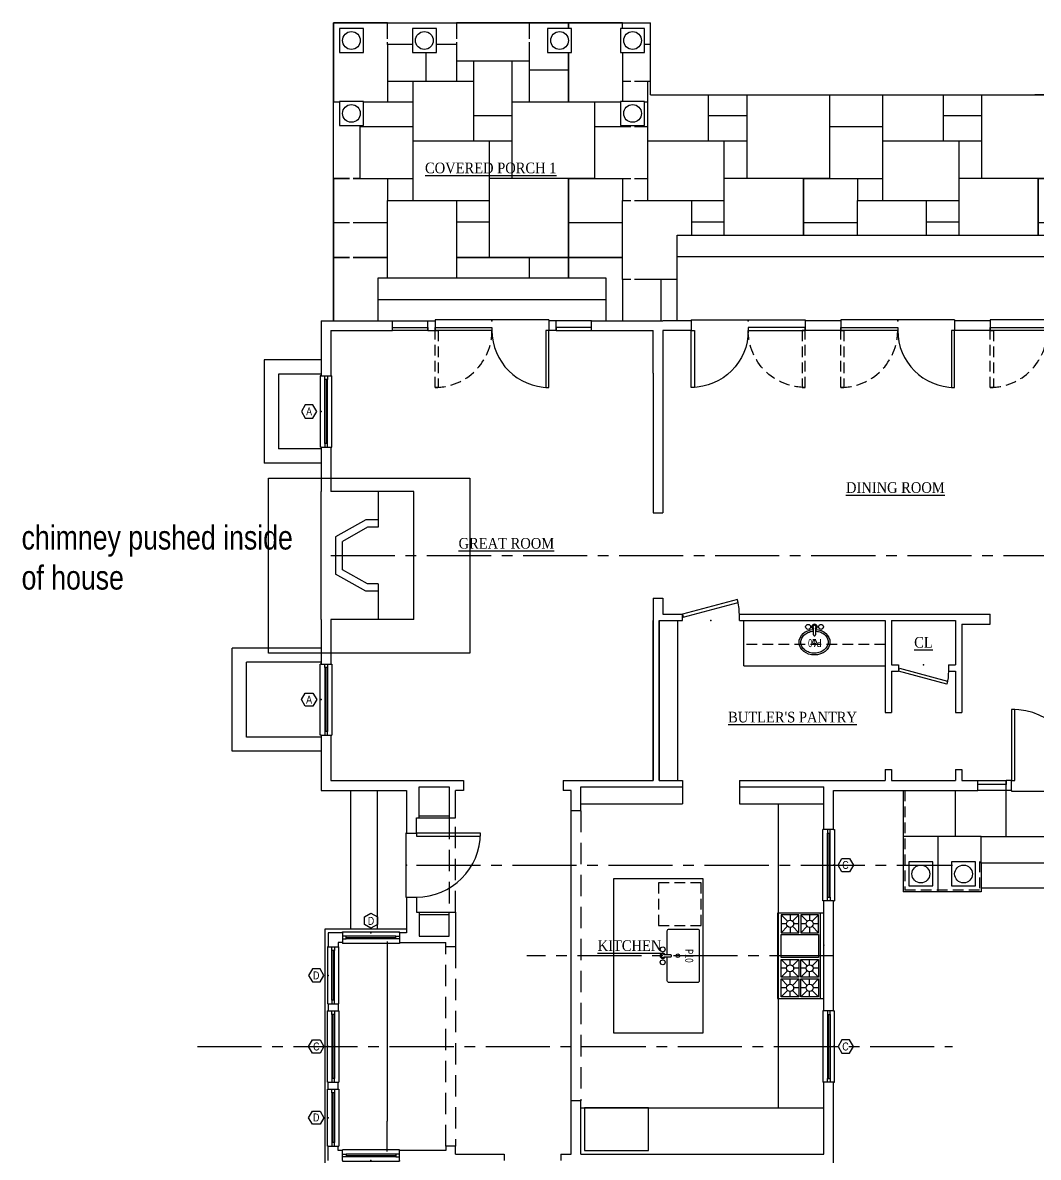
# Model space of a CAD drawing. Header units: inches. Extents: x 1902 to 78711, y -439399 to 11089.
# Drawn here: x 75817 to 76388, y 835 to 1473 of the extents above; entities that cross this region are included whole.
import ezdxf
from ezdxf.enums import TextEntityAlignment as Align

# ---------------------------------------------------------------- set-up
doc = ezdxf.new("R2010")
doc.units = ezdxf.units.IN
doc.header["$LTSCALE"] = 48
doc.header["$MEASUREMENT"] = 0
for name, pattern in [('CENTER2', [1.125, 0.75, -0.125, 0.125, -0.125]), ('HIDDEN', [0.375, 0.25, -0.125]), ('HIDDEN2', [0.1875, 0.125, -0.0625])]:
    doc.linetypes.add(name, pattern=pattern)
doc.layers.add('0_NONPRINT', color=8, linetype='CONTINUOUS', plot=False)
for name, color, linetype in [('1WHITE', 7, 'CONTINUOUS'), ('2MAGENTA', 6, 'CONTINUOUS'), ('3BLUE', 5, 'CONTINUOUS'), ('4CYAN', 4, 'CONTINUOUS'), ('5GREEN', 3, 'CONTINUOUS'), ('6YELLOW', 2, 'CONTINUOUS'), ('8GREY', 8, 'CONTINUOUS'), ('A-DOOR', 5, 'CONTINUOUS'), ('A-GLAZ', 7, 'CONTINUOUS'), ('A-GLAZ-ANNO', 3, 'CONTINUOUS'), ('A-PAVERS', 8, 'CONTINUOUS'), ('A-PLUMBING FIXTURES', 3, 'CONTINUOUS'), ('A-PLUMBING NOTES', 6, 'CONTINUOUS'), ('A-ROOM NAME', 3, 'CONTINUOUS'), ('A-TEXT', 6, 'CONTINUOUS')]:
    doc.layers.add(name, color=color, linetype=linetype)
doc.styles.add('QUARTER', font='stylu.ttf', dxfattribs={"width": 0.83, "height": 4.5})
doc.styles.add('QUARTER CONDENSED', font='stylu.ttf', dxfattribs={"width": 0.7, "height": 4.5})
doc.styles.get("Standard").update_dxf_attribs({"font": 'times.ttf', "height": 6})

# ---------------------------------------------------------------- blocks, each defined once
blk = doc.blocks.new('DOOR_5-4ext')
at = {"layer": '6YELLOW', "ltscale": 0.25}
for p, q in [((-32, 0), (-32, -5.5)), ((32, 0), (32, -5.5))]:
    blk.add_line(p, q, dxfattribs=at)
at = {"layer": 'A-DOOR', "color": 6, "ltscale": 0.25}
for p, q in [((32, 0.5), (-32, 0.5)), ((-32, 0.5), (-32, 0)), ((32, 0.5), (32, 0))]:
    blk.add_line(p, q, dxfattribs=at)
at = {"layer": 'A-DOOR'}
for points in [[(0, -5.5), (-32, -5.5), (-32, -3.75), (0, -3.75)], [(32, -37.5), (32, -5.5), (30.25, -5.5), (30.25, -37.5)]]:
    blk.add_lwpolyline(points, close=True, dxfattribs=at)
at = {"layer": 'A-DOOR', "color": 7, "linetype": 'HIDDEN2'}
blk.add_lwpolyline([(-32, -37.5), (-32, -5.5), (-30.25, -5.5), (-30.25, -37.5)], close=True, dxfattribs=at)
blk.add_arc((-32, -5.5), 32, 270, 0, dxfattribs=at)
at = {"layer": 'A-DOOR', "color": 7}
blk.add_arc((32, -5.5), 32, 180, 270, dxfattribs=at)
at = {"layer": 'A-DOOR', "color": 8, "ltscale": 0.25}
blk.add_point((0, 0), dxfattribs=at)
blk = doc.blocks.new('ROOM NAME')
at = {"layer": 'A-ROOM NAME', "ltscale": 0.25, "width": 0.9, "flags": 12}
blk.add_attdef('%%UROOM', text='', height=6, dxfattribs=at).set_placement((0.97, 1.17), align=Align.MIDDLE_CENTER)
at = {"layer": 'A-ROOM NAME', "ltscale": 0.25, "style": 'QUARTER', "width": 0.83, "flags": 8}
for tag, p in [('FLOORING', (0.99, -9.06)), ('HEIGHT', (0.19, -16.7))]:
    blk.add_attdef(tag, text='', height=4.5, dxfattribs=at).set_placement(p, align=Align.MIDDLE_CENTER)
blk = doc.blocks.new('DOOR_2-8cl')
at = {"layer": '5GREEN', "ltscale": 0.25}
for p, q in [((-16, 0), (-16, -3.5)), ((16, 0), (16, -3.5))]:
    blk.add_line(p, q, dxfattribs=at)
at = {"layer": 'A-DOOR'}
blk.add_lwpolyline([(-14.91, -11.78), (16, -3.5), (15.55, -1.81), (-15.36, -10.09)], close=True, dxfattribs=at)
at = {"layer": 'A-DOOR', "color": 7}
blk.add_arc((16, -3.5), 32, 180, 195, dxfattribs=at)
at = {"layer": 'A-DOOR', "color": 8, "ltscale": 0.25}
blk.add_point((0, 0), dxfattribs=at)
blk = doc.blocks.new('DOOR_2-4cl')
at = {"layer": '5GREEN', "ltscale": 0.25}
for p, q in [((-14, 0), (-14, -3.5)), ((14, 0), (14, -3.5))]:
    blk.add_line(p, q, dxfattribs=at)
at = {"layer": 'A-DOOR'}
blk.add_lwpolyline([(-13.05, -10.75), (14, -3.5), (13.55, -1.81), (-13.5, -9.06)], close=True, dxfattribs=at)
at = {"layer": 'A-DOOR', "color": 7}
blk.add_arc((14, -3.5), 28, 180, 195, dxfattribs=at)
at = {"layer": 'A-DOOR', "color": 8, "ltscale": 0.25}
blk.add_point((0, 0), dxfattribs=at)
blk = doc.blocks.new('PLUMBING- SINK')
at = {"layer": 'A-PLUMBING FIXTURES', "color": 6}
for p, q in [((-0.5, 4.49), (-0.5, 8.13)), ((0.5, 8.13), (0.5, 4.49))]:
    blk.add_line(p, q, dxfattribs=at)
blk.add_lwpolyline([(-0.5, 5.96, -0.061262), (-2.92, 6.41, -0.089562), (-5.35, 7.7, -0.104678), (-7.07, 9.77, -0.118622), (-7.66, 12.07, -0.118622), (-7.14, 14.39, -0.104678), (-5.48, 16.49, -0.089562), (-3.08, 17.86, -0.081185), (-0.08, 18.39, -0.081185), (2.93, 17.94, -0.089562), (5.36, 16.65, -0.104678), (7.08, 14.59, -0.118622), (7.67, 12.28, -0.118622), (7.15, 9.97, -0.104678), (5.49, 7.86, -0.089562), (3.09, 6.49, -0.077112), (0.5, 5.99, -0.062741)], format="xyb", dxfattribs=at)
at = {"layer": 'A-PLUMBING FIXTURES', "color": 7}
blk.add_circle((0, 12.16), 1.02, dxfattribs=at)
at = {"layer": 'A-PLUMBING FIXTURES', "color": 6}
for centre in [(-3.63, 3.63), (3.62, 3.63)]:
    blk.add_circle(centre, 1.38, dxfattribs=at)
for centre, radius, start, end in [((0, 8.13), 0.5, 360, 180), ((0, 3.63), 1, 120.2446, 59.6569)]:
    blk.add_arc(centre, radius, start, end, dxfattribs=at)
at = {"layer": 'A-PLUMBING FIXTURES', "color": 7}
blk.add_arc((0, 3.63), 1.5, 109.6397, 70.3486, dxfattribs=at)
at = {"layer": 'A-PLUMBING FIXTURES', "color": 7, "extrusion": (0, 0, -1)}
blk.add_ellipse((0, 12.21), major_axis=(-8.67, -0.07), ratio=0.828621, start_param=4.776993, end_param=10.94473, dxfattribs=at)
at = {"layer": 'A-PLUMBING NOTES', "ltscale": 0.25, "style": 'QUARTER CONDENSED', "width": 0.7, "flags": 8}
blk.add_attdef('P?', text='', height=4.5, dxfattribs=at).set_placement((-0.15, 12.72), align=Align.MIDDLE_CENTER)
blk = doc.blocks.new('Kitch_Range 48in')
at = {"layer": '1WHITE', "ltscale": 0.25}
for p, q in [((-23, 24), (-19.41, 20.41)), ((-18, 21), (-18, 24)), ((-16.59, 20.41), (-13, 24)), ((-12, 24), (-8.41, 20.41)), ((-7, 21), (-7, 24)), ((-5.59, 20.41), (-2, 24)), ((16.59, 20.41), (13, 24)), ((18, 21), (18, 24)), ((23, 24), (19.41, 20.41)), ((-23, 19), (-20, 19)), ((-23, 14), (-19.41, 17.59)), ((-23, 13), (-19.41, 9.41)), ((-18, 14), (-18, 17)), ((-18, 10), (-18, 13)), ((-16.59, 17.59), (-13, 14)), ((-16.59, 9.41), (-13, 13)), ((-16, 19), (-13, 19)), ((-12, 19), (-9, 19)), ((-12, 14), (-8.41, 17.59)), ((-12, 13), (-8.41, 9.41)), ((-7, 14), (-7, 17)), ((-7, 10), (-7, 13)), ((-5.59, 17.59), (-2, 14)), ((-5.59, 9.41), (-2, 13)), ((-5, 19), (-2, 19)), ((16, 19), (13, 19)), ((16.59, 17.59), (13, 14)), ((16.59, 9.41), (13, 13)), ((18, 14), (18, 17)), ((18, 10), (18, 13)), ((23, 14), (19.41, 17.59)), ((23, 13), (19.41, 9.41)), ((23, 19), (20, 19)), ((-23, 8), (-20, 8)), ((-23, 3), (-19.41, 6.59)), ((-16.59, 6.59), (-13, 3)), ((-16, 8), (-13, 8)), ((-12, 8), (-9, 8)), ((-12, 3), (-8.41, 6.59)), ((-5.59, 6.59), (-2, 3)), ((-5, 8), (-2, 8)), ((16, 8), (13, 8)), ((16.59, 6.59), (13, 3)), ((23, 3), (19.41, 6.59)), ((23, 8), (20, 8)), ((24, 2), (-24, 2)), ((-18, 3), (-18, 6)), ((-7, 3), (-7, 6)), ((18, 3), (18, 6))]:
    blk.add_line(p, q, dxfattribs=at)
for points in [[(-23, 24), (-13, 24), (-13, 14), (-23, 14)], [(-12, 24), (-2, 24), (-2, 14), (-12, 14)], [(12, 3), (-1, 3), (-1, 24), (12, 24)], [(23, 24), (13, 24), (13, 14), (23, 14)], [(-23, 13), (-13, 13), (-13, 3), (-23, 3)], [(-12, 13), (-2, 13), (-2, 3), (-12, 3)], [(23, 13), (13, 13), (13, 3), (23, 3)]]:
    blk.add_lwpolyline(points, close=True, dxfattribs=at)
for centre in [(-18, 19), (-7, 19), (18, 19), (-18, 8), (-7, 8), (18, 8)]:
    blk.add_circle(centre, 2, dxfattribs=at)
blk.add_point((6, 0), dxfattribs=at)
at = {"layer": '2MAGENTA', "ltscale": 0.25}
for p, q in [((-24, 26), (-24, 0)), ((24, 0), (24, 26))]:
    blk.add_line(p, q, dxfattribs=at)
at = {"layer": '3BLUE'}
blk.add_line((24, 26), (-24, 26), dxfattribs=at)
blk = doc.blocks.new('PLUMBING- KITCHEN SINK 30inch')
at = {"layer": '1WHITE'}
for centre, radius in [((-0.01, -14.02), 1.02), ((-3.63, -22.56), 1.38), ((3.62, -22.56), 1.38)]:
    blk.add_circle(centre, radius, dxfattribs=at)
for radius, start, end in [(1.5, 109.6514, 70.3603), (1, 120.3431, 59.7554)]:
    blk.add_arc((0, -22.56), radius, start, end, dxfattribs=at)
at = {"layer": '1WHITE', "ltscale": 0.25}
blk.add_point((0, 0), dxfattribs=at)
at = {"layer": '2MAGENTA'}
for p, q in [((-0.51, -18.06), (-0.51, -21.69)), ((0.49, -21.69), (0.49, -18.06))]:
    blk.add_line(p, q, dxfattribs=at)
blk.add_lwpolyline([(-0.51, -20), (-14, -20, -0.414214), (-15, -19), (-15, -3, -0.414214), (-14, -2), (14, -2, -0.414214), (15, -3), (15, -19, -0.414214), (14, -20), (0.49, -20)], format="xyb", dxfattribs=at)
blk.add_arc((-0.01, -18.06), 0.5, 0, 180, dxfattribs=at)
at = {"layer": 'A-PLUMBING NOTES', "ltscale": 0.25, "style": 'QUARTER CONDENSED', "width": 0.7, "flags": 8}
blk.add_attdef('P?', text='', height=4.5, dxfattribs=at).set_placement((0.03, -7.68), align=Align.MIDDLE_CENTER)
blk = doc.blocks.new('DOOR_3-0ext')
at = {"layer": '6YELLOW', "ltscale": 0.25}
for p, q in [((-18, 0), (-18, -5.5)), ((18, 0), (18, -5.5))]:
    blk.add_line(p, q, dxfattribs=at)
at = {"layer": 'A-DOOR', "color": 6, "ltscale": 0.25}
for p, q in [((18, 0.5), (-18, 0.5)), ((-18, 0.5), (-18, 0)), ((18, 0), (18, 0.5))]:
    blk.add_line(p, q, dxfattribs=at)
at = {"layer": 'A-DOOR'}
blk.add_lwpolyline([(18, -41.5), (18, -5.5), (16.25, -5.5), (16.25, -41.5)], close=True, dxfattribs=at)
at = {"layer": 'A-DOOR', "color": 7}
blk.add_arc((18, -5.5), 36, 180, 270, dxfattribs=at)
at = {"layer": 'A-DOOR', "color": 8, "ltscale": 0.25}
blk.add_point((0, 0), dxfattribs=at)
blk = doc.blocks.new('WINDOW 3-4')
at = {"layer": '1WHITE', "ltscale": 0.25}
for p, q in [((-18, -2), (18, -2)), ((-18, -3.5), (18, -3.5))]:
    blk.add_line(p, q, dxfattribs=at)
at = {"layer": '6YELLOW'}
for p, q in [((-20, 0), (-20, -5.5)), ((20, 0), (20, -5.5))]:
    blk.add_line(p, q, dxfattribs=at)
at = {"layer": 'A-GLAZ', "color": 6}
for p, q in [((-20, 0), (-20, 0.5)), ((20, 0.5), (-20, 0.5)), ((20, 0), (20, 0.5)), ((-20, -5.5), (-20, -6)), ((-20, -6), (20, -6)), ((20, -5.5), (20, -6))]:
    blk.add_line(p, q, dxfattribs=at)
at = {"layer": 'A-GLAZ'}
blk.add_line((18, -2.75), (-18, -2.75), dxfattribs=at)
for points in [[(-20, -2), (-20, -3.5), (-18, -3.5), (-18, -2)], [(20, -2), (20, -3.5), (18, -3.5), (18, -2)]]:
    blk.add_lwpolyline(points, close=True, dxfattribs=at)
at = {"layer": 'A-GLAZ', "color": 8}
blk.add_point((0, 0), dxfattribs=at)
at = {"layer": 'A-GLAZ-ANNO', "color": 5}
blk.add_lwpolyline([(0, 2.5), (3.71, 4.64), (3.71, 8.93), (0, 11.07), (-3.71, 8.93), (-3.71, 4.64)], close=True, dxfattribs=at)
at = {"layer": 'A-GLAZ-ANNO', "ltscale": 0.25, "style": 'QUARTER', "width": 0.83, "flags": 8}
blk.add_attdef('A', text='', height=4.5, dxfattribs=at).set_placement((0, 6.78), align=Align.MIDDLE_CENTER)
blk = doc.blocks.new('WINDOW 2-8')
at = {"layer": '1WHITE', "ltscale": 0.25}
for p, q in [((-14, -2), (14, -2)), ((-14, -3.5), (14, -3.5))]:
    blk.add_line(p, q, dxfattribs=at)
at = {"layer": '6YELLOW'}
for p, q in [((-16, 0), (-16, -5.5)), ((16, 0), (16, -5.5))]:
    blk.add_line(p, q, dxfattribs=at)
at = {"layer": 'A-GLAZ', "color": 6}
for p, q in [((-16, 0), (-16, 0.5)), ((16, 0.5), (-16, 0.5)), ((16, 0), (16, 0.5)), ((-16, -5.5), (-16, -6)), ((-16, -6), (16, -6)), ((16, -5.5), (16, -6))]:
    blk.add_line(p, q, dxfattribs=at)
at = {"layer": 'A-GLAZ'}
blk.add_line((14, -2.75), (-14, -2.75), dxfattribs=at)
for points in [[(-16, -2), (-16, -3.5), (-14, -3.5), (-14, -2)], [(16, -2), (16, -3.5), (14, -3.5), (14, -2)]]:
    blk.add_lwpolyline(points, close=True, dxfattribs=at)
at = {"layer": 'A-GLAZ', "color": 8}
blk.add_point((0, 0), dxfattribs=at)
at = {"layer": 'A-GLAZ-ANNO', "color": 5}
blk.add_lwpolyline([(0, 2.5), (3.71, 4.64), (3.71, 8.93), (0, 11.07), (-3.71, 8.93), (-3.71, 4.64)], close=True, dxfattribs=at)
at = {"layer": 'A-GLAZ-ANNO', "ltscale": 0.25, "style": 'QUARTER', "width": 0.83, "flags": 8}
blk.add_attdef('A', text='', height=4.5, dxfattribs=at).set_placement((0, 6.78), align=Align.MIDDLE_CENTER)

msp = doc.modelspace()

# ---------------------------------------------------------------- linework, layer by layer
at = {"layer": '0_NONPRINT', "linetype": 'CENTER2'}
for p, q in [((75990.47, 1173.17), (76662.59, 1173.17)), ((76038.52, 999.17), (76339.84, 999.17)), ((76273.02, 948.17), (76100.68, 948.17)), ((75915.49, 897.17), (76339.84, 897.17))]:
    msp.add_line(p, q, dxfattribs=at)
at = {"layer": '0_NONPRINT', "linetype": 'HIDDEN2'}
for p, q in [((76313.04, 1041.17), (76313.04, 985.17)), ((76355.01, 1001.17), (76355.01, 985.17)), ((76355.01, 985.17), (76313.04, 985.17))]:
    msp.add_line(p, q, dxfattribs=at)
at = {"layer": '1WHITE'}
for p, q in [((75985.02, 1275.17), (75961.02, 1275.17)), ((75961.02, 1275.17), (75961.02, 1233.17)), ((75985.02, 1233.17), (75961.02, 1233.17)), ((76010.17, 1193.17), (75993.02, 1183.73)), ((76017.02, 1193.17), (76010.17, 1193.17)), ((75993.02, 1183.73), (75993.02, 1162.61)), ((76010.17, 1153.17), (75993.02, 1162.61)), ((76017.02, 1153.17), (76010.17, 1153.17)), ((75943.02, 1071.17), (75943.02, 1113.17)), ((75985.02, 1113.17), (75943.02, 1113.17)), ((75985.02, 1071.17), (75943.02, 1071.17))]:
    msp.add_line(p, q, dxfattribs=at)
at = {"layer": '1WHITE', "linetype": 'HIDDEN2'}
msp.add_line((76302.02, 1123.17), (76222.52, 1123.17), dxfattribs=at)
msp.add_lwpolyline([(76174.52, 965.2), (76198.52, 965.2), (76198.52, 989.2), (76174.52, 989.2)], close=True, dxfattribs=at)
at = {"layer": '1WHITE', "ltscale": 0.25}
msp.add_lwpolyline([(76169.02, 862.67), (76133.02, 862.67), (76133.02, 838.67), (76169.02, 838.67)], close=True, dxfattribs=at)
at = {"layer": '2MAGENTA'}
for p, q in [((76025.02, 1305.17), (76045.02, 1305.17)), ((76137.02, 1305.17), (76117.02, 1305.17)), ((76037.02, 1209.17), (76017.02, 1209.17)), ((76037.02, 1137.17), (76037.02, 1209.17)), ((76037.02, 1137.17), (76017.02, 1137.17))]:
    msp.add_line(p, q, dxfattribs=at)
at = {"layer": '2MAGENTA', "ltscale": 0.25}
for p, q in [((76001.52, 1041.17), (76001.52, 963.17)), ((76016.52, 1041.17), (76016.52, 963.17)), ((76040.02, 1026.92), (76057.02, 1026.92)), ((76040.02, 1025.67), (76057.02, 1025.67)), ((76430.04, 1000.17), (76356.01, 1000.17)), ((76430.04, 986.17), (76356.01, 986.17)), ((76040.02, 972.67), (76057.02, 972.67)), ((76040.02, 971.42), (76057.02, 971.42))]:
    msp.add_line(p, q, dxfattribs=at)
at = {"layer": '2MAGENTA'}
for points in [[(76008.76, 1469.41), (75995.29, 1469.41), (75995.29, 1455.94), (76008.76, 1455.94)], [(76049.76, 1469.41), (76036.29, 1469.41), (76036.29, 1455.94), (76049.76, 1455.94)], [(76125.76, 1469.41), (76112.29, 1469.41), (76112.29, 1455.94), (76125.76, 1455.94)], [(76166.76, 1469.41), (76153.29, 1469.41), (76153.29, 1455.94), (76166.76, 1455.94)], [(76008.76, 1428.41), (75995.29, 1428.41), (75995.29, 1414.94), (76008.76, 1414.94)], [(76166.76, 1428.41), (76153.29, 1428.41), (76153.29, 1414.94), (76166.76, 1414.94)], [(76328.76, 1000.91), (76315.29, 1000.91), (76315.29, 987.44), (76328.76, 987.44)], [(76352.76, 1000.91), (76339.29, 1000.91), (76339.29, 987.44), (76352.76, 987.44)]]:
    msp.add_lwpolyline(points, close=True, dxfattribs=at)
for points in [[(76185.02, 1341.17), (76185.02, 1341.17), (76185.02, 1353.17), (76433.02, 1353.17), (76433.02, 1341.17)], [(76185.02, 1305.17), (76185.02, 1305.17), (76185.02, 1341.17), (76433.02, 1341.17), (76433.02, 1305.17)], [(76017.02, 1317.17), (76017.02, 1317.17), (76017.02, 1329.17), (76145.02, 1329.17), (76145.02, 1317.17)], [(76017.02, 1305.17), (76017.02, 1305.17), (76017.02, 1317.17), (76145.02, 1317.17), (76145.02, 1305.17)]]:
    msp.add_lwpolyline(points, dxfattribs=at)
at = {"layer": '3BLUE'}
for p, q in [((75992.02, 1472.67), (76170.02, 1472.67)), ((75992.02, 1305.17), (75992.02, 1472.67)), ((76170.02, 1432.17), (76170.02, 1472.67)), ((76170.02, 1432.17), (76386.02, 1432.17)), ((76448.02, 1432.17), (76386.02, 1432.17)), ((76185.52, 1046.67), (76185.52, 1136.67)), ((76222.52, 1111.17), (76222.52, 1136.67)), ((76222.52, 1111.17), (76302.02, 1111.17)), ((76242.02, 862.67), (76242.02, 1033.67))]:
    msp.add_line(p, q, dxfattribs=at)
at = {"layer": '3BLUE', "ltscale": 0.25}
for p, q in [((76312.04, 1041.17), (76312.04, 984.17)), ((76356.01, 1000.17), (76356.01, 984.17)), ((76356.01, 984.17), (76312.04, 984.17)), ((76022.15, 939.17), (76022.15, 855.17))]:
    msp.add_line(p, q, dxfattribs=at)
at = {"layer": '3BLUE'}
msp.add_lwpolyline([(76199.52, 904.67), (76149.52, 904.67), (76149.52, 991.67), (76199.52, 991.67)], close=True, dxfattribs=at)
at = {"layer": '3BLUE', "ltscale": 0.25}
for points in [[(76033.02, 963.17), (75987.02, 963.17), (75987.02, 831.17), (76033.02, 831.17)], [(76022.15, 956.17), (76022.15, 939.17)], [(76022.15, 838.17), (76022.15, 855.17)]]:
    msp.add_lwpolyline(points, dxfattribs=at)
at = {"layer": '4CYAN'}
for p, q in [((76188.02, 1043.17), (76188.02, 1033.67)), ((76220.02, 1043.17), (76220.02, 1033.67)), ((76131.02, 1033.67), (76188.02, 1033.67)), ((76220.02, 1033.67), (76267.52, 1033.67)), ((76131.02, 862.67), (76267.52, 862.67))]:
    msp.add_line(p, q, dxfattribs=at)
at = {"layer": '5GREEN'}
for p, q in [((76011.02, 1189.17), (75997.02, 1181.14)), ((76017.02, 1189.17), (76011.02, 1189.17)), ((75997.02, 1165.21), (75997.02, 1181.14)), ((76011.02, 1157.17), (75997.02, 1165.21)), ((76017.02, 1157.17), (76011.02, 1157.17)), ((76175.02, 1136.67), (76188.02, 1136.67)), ((76220.02, 1136.67), (76302.02, 1136.67)), ((76305.52, 1136.67), (76341.52, 1136.67)), ((76341.52, 1136.67), (76341.52, 1111.67)), ((76345.02, 1134.67), (76345.02, 1084.92)), ((76341.52, 1108.17), (76341.52, 1084.92)), ((76341.52, 1052.92), (76341.52, 1046.67)), ((76345.02, 1052.92), (76345.02, 1046.67))]:
    msp.add_line(p, q, dxfattribs=at)
at = {"layer": '5GREEN', "ltscale": 0.25}
for p, q in [((76171.52, 1046.67), (76171.52, 1136.67)), ((76175.02, 1136.67), (76175.02, 1046.67)), ((76175.02, 1046.67), (76175.02, 1136.67)), ((76177.02, 1140.17), (76188.02, 1140.17)), ((76220.02, 1140.17), (76345.02, 1140.17)), ((76302.02, 1136.67), (76302.02, 1084.92)), ((76305.52, 1136.67), (76305.52, 1111.67)), ((76305.52, 1111.67), (76309.52, 1111.67)), ((76337.52, 1111.67), (76341.52, 1111.67)), ((76305.52, 1108.17), (76309.52, 1108.17)), ((76305.52, 1108.17), (76305.52, 1084.92)), ((76337.52, 1108.17), (76341.52, 1108.17)), ((76302.02, 1084.92), (76305.52, 1084.92)), ((76341.52, 1084.92), (76345.02, 1084.92)), ((76302.02, 1052.92), (76302.02, 1046.67)), ((76302.02, 1052.92), (76305.52, 1052.92)), ((76305.52, 1052.92), (76305.52, 1046.67)), ((76341.52, 1052.92), (76345.02, 1052.92)), ((76121.02, 1046.67), (76171.52, 1046.67)), ((76175.02, 1046.67), (76188.02, 1046.67)), ((76188.02, 1046.67), (76188.02, 1043.17)), ((76220.02, 1046.67), (76267.52, 1046.67)), ((76220.02, 1046.67), (76220.02, 1043.17)), ((76040.02, 1043.17), (76057.02, 1043.17)), ((76057.02, 1043.17), (76057.02, 1025.67)), ((76060.52, 1025.67), (76060.52, 1041.17)), ((76131.02, 1043.17), (76188.02, 1043.17)), ((76220.02, 1043.17), (76267.52, 1043.17)), ((76038.52, 1025.67), (76040.02, 1025.67)), ((76057.02, 1025.67), (76060.52, 1025.67)), ((76038.52, 972.67), (76040.02, 972.67)), ((76057.02, 972.67), (76060.52, 972.67)), ((76057.02, 959.17), (76057.02, 972.67)), ((76060.52, 972.67), (76060.52, 953.17)), ((76040.02, 959.17), (76057.02, 959.17)), ((76029.02, 955.67), (76055.02, 955.67)), ((76055.02, 953.17), (76055.02, 955.67)), ((76060.52, 953.17), (76055.02, 953.17)), ((75989.02, 921.17), (75989.02, 917.17)), ((75994.52, 921.17), (75994.52, 917.17)), ((75989.02, 873.17), (75989.02, 877.17)), ((75994.52, 873.17), (75994.52, 877.17)), ((76055.02, 838.67), (76029.02, 838.67)), ((76060.52, 841.17), (76055.02, 841.17)), ((76055.02, 841.17), (76055.02, 838.67)), ((76060.52, 836.67), (76060.52, 841.17)), ((76060.52, 836.67), (76087.77, 836.67)), ((76087.77, 836.67), (76087.77, 833.17)), ((76119.77, 836.67), (76125.52, 836.67)), ((76119.77, 836.67), (76125.52, 836.67)), ((76119.77, 836.67), (76119.77, 833.17)), ((76131.02, 836.67), (76207.52, 836.67))]:
    msp.add_line(p, q, dxfattribs=at)
at = {"layer": '6YELLOW'}
for p, q in [((75985.02, 1305.17), (75985.02, 1274.17)), ((75985.02, 1305.17), (76025.02, 1305.17)), ((76025.02, 1299.67), (76025.02, 1305.17)), ((76045.02, 1299.67), (76045.02, 1305.17)), ((76045.02, 1305.17), (76049.02, 1305.17)), ((76117.02, 1305.17), (76113.02, 1305.17)), ((76117.02, 1299.67), (76117.02, 1305.17)), ((76137.02, 1305.17), (76177.02, 1305.17)), ((76137.02, 1299.67), (76137.02, 1305.17)), ((76193.02, 1305.17), (76177.02, 1305.17)), ((76277.02, 1305.17), (76257.02, 1305.17)), ((76361.02, 1305.17), (76341.02, 1305.17)), ((75990.52, 1299.67), (75990.52, 1274.17)), ((75990.52, 1299.67), (76025.02, 1299.67)), ((76045.02, 1299.67), (76049.02, 1299.67)), ((76117.02, 1299.67), (76113.02, 1299.67)), ((76137.02, 1299.67), (76171.52, 1299.67)), ((76171.52, 1275.67), (76171.52, 1299.67)), ((76193.02, 1299.67), (76177.02, 1299.67)), ((76177.02, 1299.67), (76177.02, 1197.17)), ((76277.02, 1299.67), (76257.02, 1299.67)), ((76361.02, 1299.67), (76341.02, 1299.67)), ((76171.52, 1275.67), (76171.52, 1197.17)), ((75985.02, 1234.17), (75985.02, 1209.17)), ((75990.52, 1234.17), (75990.52, 1209.17)), ((75985.02, 1137.17), (75985.02, 1209.17)), ((76017.02, 1209.17), (75990.52, 1209.17)), ((76017.02, 1209.17), (76017.02, 1189.17)), ((76171.52, 1197.17), (76177.02, 1197.17)), ((76017.02, 1157.17), (76017.02, 1137.17)), ((76171.52, 1149.17), (76171.52, 1046.67)), ((76171.52, 1149.17), (76177.02, 1149.17)), ((76177.02, 1149.17), (76177.02, 1140.17)), ((75985.02, 1137.17), (75985.02, 1112.17)), ((75990.52, 1137.17), (75990.52, 1112.17)), ((76017.02, 1137.17), (75990.52, 1137.17)), ((76345.02, 1140.17), (76361.02, 1140.17)), ((76361.02, 1134.67), (76361.02, 1140.17)), ((76345.02, 1134.67), (76361.02, 1134.67)), ((75985.02, 1072.17), (75985.02, 1041.17)), ((75990.52, 1072.17), (75990.52, 1046.67)), ((75990.52, 1046.67), (76038.52, 1046.67)), ((76038.52, 1046.67), (76065.02, 1046.67)), ((76065.02, 1046.67), (76065.02, 1041.17)), ((76121.02, 1046.67), (76121.02, 1041.17)), ((76267.52, 1046.67), (76302.02, 1046.67)), ((76305.52, 1046.67), (76341.52, 1046.67)), ((76345.02, 1046.67), (76354.02, 1046.67)), ((75985.02, 1041.17), (76033.02, 1041.17)), ((76033.02, 1041.17), (76033.02, 1017.17)), ((76040.02, 1025.67), (76040.02, 1043.17)), ((76065.02, 1041.17), (76060.52, 1041.17)), ((76125.52, 1041.17), (76121.02, 1041.17)), ((76125.52, 1029.67), (76125.52, 1041.17)), ((76131.02, 1029.67), (76131.02, 1043.17)), ((76267.52, 1019.17), (76267.52, 1043.17)), ((76273.02, 1019.17), (76273.02, 1041.17)), ((76273.02, 1041.17), (76354.02, 1041.17)), ((76373.02, 1041.17), (76370.02, 1041.17)), ((76131.02, 1029.67), (76125.52, 1029.67)), ((76038.52, 1017.17), (76038.52, 1025.67)), ((76033.02, 981.17), (76033.02, 961.17)), ((76038.52, 981.17), (76038.52, 972.67)), ((76267.52, 917.17), (76267.52, 979.17)), ((76273.02, 917.17), (76273.02, 979.17)), ((76040.02, 972.67), (76040.02, 959.17)), ((75989.02, 961.17), (75989.02, 953.17)), ((75997.02, 961.17), (75989.02, 961.17)), ((76033.02, 961.17), (76029.02, 961.17)), ((75994.52, 955.67), (75994.52, 953.17)), ((75997.02, 955.67), (75994.52, 955.67)), ((76267.52, 836.67), (76267.52, 877.17)), ((76273.02, 827.17), (76273.02, 877.17)), ((76125.52, 836.67), (76125.52, 866.67)), ((76131.02, 866.67), (76125.52, 866.67)), ((76131.02, 836.67), (76131.02, 866.67)), ((75989.02, 833.17), (75989.02, 841.17)), ((75994.52, 838.67), (75994.52, 841.17)), ((75997.02, 838.67), (75994.52, 838.67)), ((76055.02, 839.17), (76055.02, 838.67)), ((76207.52, 836.67), (76267.52, 836.67))]:
    msp.add_line(p, q, dxfattribs=at)
at = {"layer": '6YELLOW', "ltscale": 0.25}
for p, q in [((76354.02, 1041.17), (76354.02, 1046.67)), ((76370.02, 1041.17), (76370.02, 1046.67)), ((76373.02, 1041.17), (76373.02, 1046.67))]:
    msp.add_line(p, q, dxfattribs=at)
at = {"layer": '6YELLOW'}
msp.add_lwpolyline([(76373.02, 1046.67), (76370.02, 1046.67)], dxfattribs=at)
for centre in [(76002.02, 1462.67), (76043.02, 1462.67), (76119.02, 1462.67), (76160.02, 1462.67), (76002.02, 1421.67), (76160.02, 1421.67), (76322.02, 994.17), (76346.02, 994.17)]:
    msp.add_circle(centre, 5, dxfattribs=at)
at = {"layer": '8GREY'}
for p, q in [((75985.02, 1283.17), (75953.02, 1283.17)), ((75953.02, 1283.17), (75953.02, 1225.17)), ((75985.02, 1225.17), (75953.02, 1225.17)), ((75935.02, 1063.17), (75935.02, 1121.17)), ((75985.02, 1121.17), (75935.02, 1121.17)), ((75985.02, 1063.17), (75935.02, 1063.17))]:
    msp.add_line(p, q, dxfattribs=at)
at = {"layer": '8GREY', "linetype": 'HIDDEN'}
for p, q in [((76125.52, 872.67), (76125.52, 1029.67)), ((76125.52, 866.67), (76125.52, 1029.67)), ((76131.02, 1029.67), (76131.02, 872.67)), ((76131.02, 1029.67), (76131.02, 866.67)), ((76057.02, 1025.67), (76057.02, 972.67)), ((76060.52, 972.67), (76060.52, 1025.67)), ((76055.02, 841.17), (76055.02, 953.17)), ((76060.52, 953.17), (76060.52, 841.17))]:
    msp.add_line(p, q, dxfattribs=at)
at = {"layer": 'A-DOOR', "color": 6, "ltscale": 0.25}
for p, q in [((76370.02, 1041.17), (76354.02, 1041.17)), ((76373.02, 1041.17), (76373.02, 1040.67)), ((76373.02, 1040.67), (76413.02, 1040.67))]:
    msp.add_line(p, q, dxfattribs=at)
at = {"layer": 'A-DOOR'}
for points in [[(76025.02, 1299.67), (76025.02, 1301.42), (76045.02, 1301.42), (76045.02, 1299.67)], [(76137.02, 1299.67), (76137.02, 1301.42), (76117.02, 1301.42), (76117.02, 1299.67)], [(76373.02, 1086.67), (76373.02, 1046.67), (76374.77, 1046.67), (76374.77, 1086.67)], [(76370.02, 1046.67), (76370.02, 1044.42), (76354.02, 1044.42), (76354.02, 1046.67)]]:
    msp.add_lwpolyline(points, close=True, dxfattribs=at)
at = {"layer": 'A-DOOR', "color": 7}
msp.add_arc((76373.02, 1046.67), 40, 0, 90, dxfattribs=at)
at = {"layer": 'A-PAVERS', "ltscale": 0.25}
for p, q in [((76101.86, 1472.67), (76101.86, 1463.67)), ((76101.86, 1461.67), (76101.86, 1428.23)), ((76022.38, 1460.35), (76022.38, 1428.23)), ((76043.88, 1455.94), (76043.88, 1439.8)), ((76061.1, 1460.35), (76061.1, 1439.8)), ((76154.38, 1455.94), (76154.38, 1428.41)), ((76101.58, 1451.11), (76061.1, 1451.11)), ((76070.78, 1406.23), (76070.78, 1451.11)), ((76092.33, 1385.11), (76092.33, 1451.11)), ((76124.02, 1445.99), (76101.86, 1445.99)), ((76022.38, 1439.8), (76070.78, 1439.8)), ((76036.46, 1439.8), (76036.46, 1372.79)), ((76154.38, 1439.8), (76159.02, 1439.8)), ((76161.02, 1439.8), (76170.02, 1439.8)), ((76168.46, 1439.8), (76168.46, 1372.79)), ((76202.78, 1406.23), (76202.78, 1432.17)), ((76224.33, 1385.11), (76224.33, 1432.17)), ((76300.46, 1432.17), (76300.46, 1372.79)), ((76334.78, 1406.23), (76334.78, 1432.17)), ((76356.33, 1385.11), (76356.33, 1432.17)), ((76008.76, 1428.23), (76036.46, 1428.23)), ((76138.66, 1428.23), (76153.29, 1428.23)), ((76166.76, 1428.23), (76168.46, 1428.23)), ((76092.33, 1420.31), (76070.78, 1420.31)), ((76224.33, 1420.31), (76202.78, 1420.31)), ((76356.33, 1420.31), (76334.78, 1420.31)), ((76006.66, 1414.23), (76036.46, 1414.23)), ((76138.66, 1414.23), (76159.02, 1414.23)), ((76161.02, 1414.23), (76168.46, 1414.23)), ((76270.66, 1414.23), (76300.46, 1414.23)), ((76036.46, 1406.23), (76092.33, 1406.23)), ((76079.58, 1340.67), (76079.58, 1406.23)), ((76168.46, 1406.23), (76224.33, 1406.23)), ((76211.58, 1353.17), (76211.58, 1406.23)), ((76300.46, 1406.23), (76356.33, 1406.23)), ((76343.58, 1353.17), (76343.58, 1406.23)), ((75992.02, 1385.11), (76001.02, 1385.11)), ((76003.02, 1385.11), (76036.46, 1385.11)), ((76022.38, 1385.11), (76022.38, 1372.79)), ((76124.02, 1385.11), (76079.58, 1385.11)), ((76124.02, 1385.11), (76159.02, 1385.11)), ((76154.38, 1385.11), (76154.38, 1372.79)), ((76161.02, 1385.11), (76168.46, 1385.11)), ((76256.02, 1385.11), (76211.58, 1385.11)), ((76256.02, 1385.11), (76300.46, 1385.11)), ((76286.38, 1385.11), (76286.38, 1372.79)), ((76388.02, 1385.11), (76343.58, 1385.11)), ((76388.02, 1385.11), (76432.46, 1385.11)), ((76022.38, 1372.79), (76079.58, 1372.79)), ((76154.38, 1372.79), (76159.02, 1372.79)), ((76161.02, 1372.79), (76211.58, 1372.79)), ((76286.38, 1372.79), (76343.58, 1372.79)), ((76001.02, 1360.19), (75992.02, 1360.19)), ((76022.38, 1360.19), (76003.02, 1360.19)), ((76079.58, 1360.47), (76061.1, 1360.47)), ((76154.38, 1360.19), (76124.02, 1360.19)), ((76211.58, 1360.47), (76193.1, 1360.47)), ((76286.38, 1360.19), (76256.02, 1360.19)), ((76343.58, 1360.47), (76325.1, 1360.47)), ((76418.38, 1360.19), (76388.02, 1360.19)), ((76101.86, 1340.67), (76101.86, 1329.17)), ((76154.38, 1328.35), (76154.38, 1305.17)), ((76175.88, 1328.35), (76175.88, 1305.17))]:
    msp.add_line(p, q, dxfattribs=at)
at = {"layer": 'A-PAVERS'}
for p, q in [((76341.54, 1015.17), (76341.54, 1041.17)), ((76369.73, 1041.17), (76369.73, 1015.17)), ((76356.01, 1015.17), (76312.04, 1015.17)), ((76331.61, 1015.17), (76331.61, 984.17)), ((76356.01, 1000.17), (76356.01, 1015.17)), ((76356.01, 1015.17), (76430.04, 1015.17))]:
    msp.add_line(p, q, dxfattribs=at)
at = {"layer": 'A-PAVERS', "ltscale": 0.25}
for points in [[(75992.02, 1472.67), (75992.02, 1428.23), (75995.29, 1428.23)], [(76022.38, 1463.67), (76022.38, 1472.67), (75992.02, 1472.67)], [(76124.02, 1469.41), (76124.02, 1472.67), (76061.1, 1472.67), (76061.1, 1463.67)], [(76124.02, 1472.67), (76124.02, 1469.41)], [(76154.38, 1469.41), (76154.38, 1472.67), (76124.02, 1472.67)], [(76036.29, 1460.35), (76022.38, 1460.35), (76022.38, 1461.67)], [(76061.1, 1461.67), (76061.1, 1460.35), (76049.76, 1460.35)], [(76003.02, 1340.67), (76022.38, 1340.67), (76022.38, 1372.79), (76061.1, 1372.79), (76061.1, 1340.67), (76124.02, 1340.67), (76124.02, 1385.11), (76092.33, 1385.11), (76092.33, 1428.23), (76124.02, 1428.23), (76124.02, 1455.94)], [(76124.02, 1455.94), (76124.02, 1428.23), (76138.66, 1428.23), (76138.66, 1385.11), (76124.02, 1385.11), (76124.02, 1340.67), (76154.38, 1340.67), (76154.38, 1372.79), (76159.02, 1372.79)], [(76170.02, 1460.35), (76166.76, 1460.35)], [(76256.02, 1353.17), (76256.02, 1385.11), (76224.33, 1385.11), (76224.33, 1432.17), (76256.02, 1432.17), (76256.02, 1432.17)], [(76256.02, 1432.17), (76256.02, 1432.17), (76270.66, 1432.17), (76270.66, 1385.11), (76256.02, 1385.11), (76256.02, 1353.17)], [(76388.02, 1353.17), (76388.02, 1385.11), (76356.33, 1385.11), (76356.33, 1432.17), (76388.02, 1432.17), (76388.02, 1432.17)], [(76388.02, 1432.17), (76388.02, 1432.17), (76402.66, 1432.17), (76402.66, 1385.11), (76388.02, 1385.11), (76388.02, 1353.17)], [(76006.66, 1414.94), (76006.66, 1385.11), (76003.02, 1385.11)], [(76001.02, 1385.11), (75992.02, 1385.11), (75992.02, 1340.67), (76001.02, 1340.67)], [(76161.02, 1372.79), (76193.1, 1372.79), (76193.1, 1353.17)], [(76286.38, 1353.17), (76286.38, 1372.79), (76325.1, 1372.79), (76325.1, 1353.17)], [(75992.02, 1340.67), (75992.02, 1305.17)], [(76001.02, 1340.67), (75992.02, 1340.67)], [(76022.38, 1329.17), (76022.38, 1340.67), (76003.02, 1340.67)], [(76124.02, 1329.17), (76124.02, 1340.67), (76061.1, 1340.67), (76061.1, 1329.17)], [(76124.02, 1340.67), (76124.02, 1329.17)], [(76159.02, 1328.35), (76154.38, 1328.35), (76154.38, 1340.67), (76124.02, 1340.67)], [(76185.02, 1328.35), (76161.02, 1328.35)]]:
    msp.add_lwpolyline(points, dxfattribs=at)
at = {"layer": 'A-TEXT', "color": 1}
msp.add_lwpolyline([(75955.4, 1216.61), (76068.63, 1216.61), (76068.63, 1118.22), (75955.4, 1118.22)], close=True, dxfattribs=at)

# ---------------------------------------------------------------- block references
at = {"layer": '1WHITE'}
for p in [(76081.02, 1305.17), (76309.02, 1305.17), (76393.02, 1305.17)]:
    msp.add_blockref('DOOR_5-4ext', p, dxfattribs=at)
at = {"layer": '1WHITE', "xscale": -1}
msp.add_blockref('DOOR_5-4ext', (76225.02, 1305.17), dxfattribs=at)
at = {"layer": '1WHITE'}
ref = msp.add_blockref('WINDOW 3-4', (75985.02, 1254.17), dxfattribs=dict(at, rotation=90))
ref.add_attrib('A', 'A', dxfattribs={"layer": 'A-GLAZ-ANNO', "ltscale": 0.25, "height": 4.5, "style": 'QUARTER', "width": 0.83, "flags": 8}).set_placement((75978.24, 1254.17), align=Align.MIDDLE_CENTER)
for name, p, rotation in [('PLUMBING- SINK', (76262.27, 1136.67), 180), ('PLUMBING- KITCHEN SINK 30inch', (76199.52, 948.17), 270)]:
    msp.add_blockref(name, p, dxfattribs=dict(at, rotation=rotation)).add_auto_attribs({'P?': 'P10'})
ref = msp.add_blockref('WINDOW 3-4', (75985.02, 1092.17), dxfattribs=dict(at, xscale=-1, rotation=90))
ref.add_attrib('A', 'A', dxfattribs={"layer": 'A-GLAZ-ANNO', "ltscale": 0.25, "height": 4.5, "style": 'QUARTER', "width": 0.83, "flags": 8}).set_placement((75978.24, 1092.22), align=Align.MIDDLE_CENTER)
ref = msp.add_blockref('WINDOW 3-4', (76273.02, 999.17), dxfattribs=dict(at, xscale=-1, rotation=270.0000000000013))
ref.add_attrib('A', 'C', dxfattribs={"layer": 'A-GLAZ-ANNO', "ltscale": 0.25, "height": 4.5, "style": 'QUARTER', "width": 0.83, "flags": 8}).set_placement((76279.65, 999.25), align=Align.MIDDLE_CENTER)
ref = msp.add_blockref('WINDOW 2-8', (76013.02, 961.17), dxfattribs=dict(at, xscale=-1))
ref.add_attrib('A', 'D', dxfattribs={"layer": 'A-GLAZ-ANNO', "ltscale": 0.25, "height": 4.5, "style": 'QUARTER', "width": 0.83}).set_placement((76013.02, 967.83), align=Align.MIDDLE_CENTER)
at = {"layer": '1WHITE', "rotation": 90}
msp.add_blockref('Kitch_Range 48in', (76267.52, 948.17), dxfattribs=at)
at = {"layer": '1WHITE'}
ref = msp.add_blockref('WINDOW 2-8', (75989.02, 937.17), dxfattribs=dict(at, rotation=90.00000000000087))
ref.add_attrib('A', 'D', dxfattribs={"layer": 'A-GLAZ-ANNO', "ltscale": 0.25, "height": 4.5, "style": 'QUARTER', "width": 0.83}).set_placement((75982.24, 937.17), align=Align.MIDDLE_CENTER)
ref = msp.add_blockref('WINDOW 3-4', (75989.02, 897.17), dxfattribs=dict(at, xscale=-1, rotation=89.9999999999984))
ref.add_attrib('A', 'C', dxfattribs={"layer": 'A-GLAZ-ANNO', "ltscale": 0.25, "height": 4.5, "rotation": 360, "style": 'QUARTER', "width": 0.83, "flags": 8}).set_placement((75982.31, 897.22), align=Align.MIDDLE_CENTER)
ref = msp.add_blockref('WINDOW 3-4', (76273.02, 897.17), dxfattribs=dict(at, rotation=270))
ref.add_attrib('A', 'C', dxfattribs={"layer": 'A-GLAZ-ANNO', "ltscale": 0.25, "height": 4.5, "style": 'QUARTER', "width": 0.83, "flags": 8}).set_placement((76279.65, 897.22), align=Align.MIDDLE_CENTER)
ref = msp.add_blockref('WINDOW 2-8', (75989.02, 857.17), dxfattribs=dict(at, xscale=-1, rotation=89.99999999999848))
ref.add_attrib('A', 'D', dxfattribs={"layer": 'A-GLAZ-ANNO', "ltscale": 0.25, "height": 4.5, "style": 'QUARTER', "width": 0.83}).set_placement((75982.24, 857.32), align=Align.MIDDLE_CENTER)
ref = msp.add_blockref('WINDOW 2-8', (76013.02, 833.17), dxfattribs=dict(at, rotation=179.9999999999993))
ref.add_attrib('A', 'D', dxfattribs={"layer": 'A-GLAZ-ANNO', "ltscale": 0.25, "height": 4.5, "style": 'QUARTER', "width": 0.83}).set_placement((76013.02, 826.67), align=Align.MIDDLE_CENTER)
at = {"layer": '6YELLOW', "rotation": 89.99999999998681}
msp.add_blockref('DOOR_3-0ext', (76033.02, 999.17), dxfattribs=at)
at = {"layer": '8GREY', "rotation": 180}
msp.add_blockref('DOOR_2-8cl', (76204.02, 1136.67), dxfattribs=at)
at = {"layer": '8GREY', "xscale": -1}
msp.add_blockref('DOOR_2-4cl', (76323.52, 1111.67), dxfattribs=at)
at = {"layer": 'A-ROOM NAME'}
ref = msp.add_blockref('ROOM NAME', (76079.35, 1389.86), dxfattribs=at)
ref.add_attrib('%%UROOM', '%%uCOVERED PORCH 1', dxfattribs={"ltscale": 0.25, "height": 6, "width": 0.9}).set_placement((76080.32, 1391.03), align=Align.MIDDLE_CENTER)
ref = msp.add_blockref('ROOM NAME', (76306.71, 1210.22), dxfattribs=at)
ref.add_attrib('%%UROOM', '%%uDINING ROOM', dxfattribs={"ltscale": 0.25, "height": 6, "width": 0.9}).set_placement((76307.69, 1211.39), align=Align.MIDDLE_CENTER)
ref = msp.add_blockref('ROOM NAME', (76088.13, 1178.86), dxfattribs=at)
ref.add_attrib('%%UROOM', '%%uGREAT ROOM', dxfattribs={"ltscale": 0.25, "height": 6, "width": 0.9}).set_placement((76089.11, 1180.04), align=Align.MIDDLE_CENTER)
ref = msp.add_blockref('ROOM NAME', (76322.5, 1123.23), dxfattribs=at)
ref.add_attrib('%%UROOM', '%%uCL', dxfattribs={"ltscale": 0.25, "height": 6, "width": 0.9}).set_placement((76323.48, 1124.4), align=Align.MIDDLE_CENTER)
ref = msp.add_blockref('ROOM NAME', (76248.94, 1081.19), dxfattribs=at)
ref.add_attrib('%%UROOM', "%%uBUTLER'S PANTRY", dxfattribs={"ltscale": 0.25, "height": 6, "width": 0.9}).set_placement((76249.91, 1082.36), align=Align.MIDDLE_CENTER)
ref = msp.add_blockref('ROOM NAME', (76157.31, 952.76), dxfattribs=at)
ref.add_attrib('%%UROOM', '%%uKITCHEN', dxfattribs={"ltscale": 0.25, "height": 6, "width": 0.9}).set_placement((76158.29, 953.93), align=Align.MIDDLE_CENTER)

# ---------------------------------------------------------------- texts
at = {"layer": 'A-TEXT', "color": 1, "insert": (75816.67, 1190.04), "char_height": 13.5, "attachment_point": 1, "style": 'QUARTER'}
msp.add_mtext_dynamic_manual_height_columns('chimney pushed inside of house', width=168.2609, gutter_width=22.5, heights=[0], dxfattribs=at)

doc.saveas('drawing.dxf')
